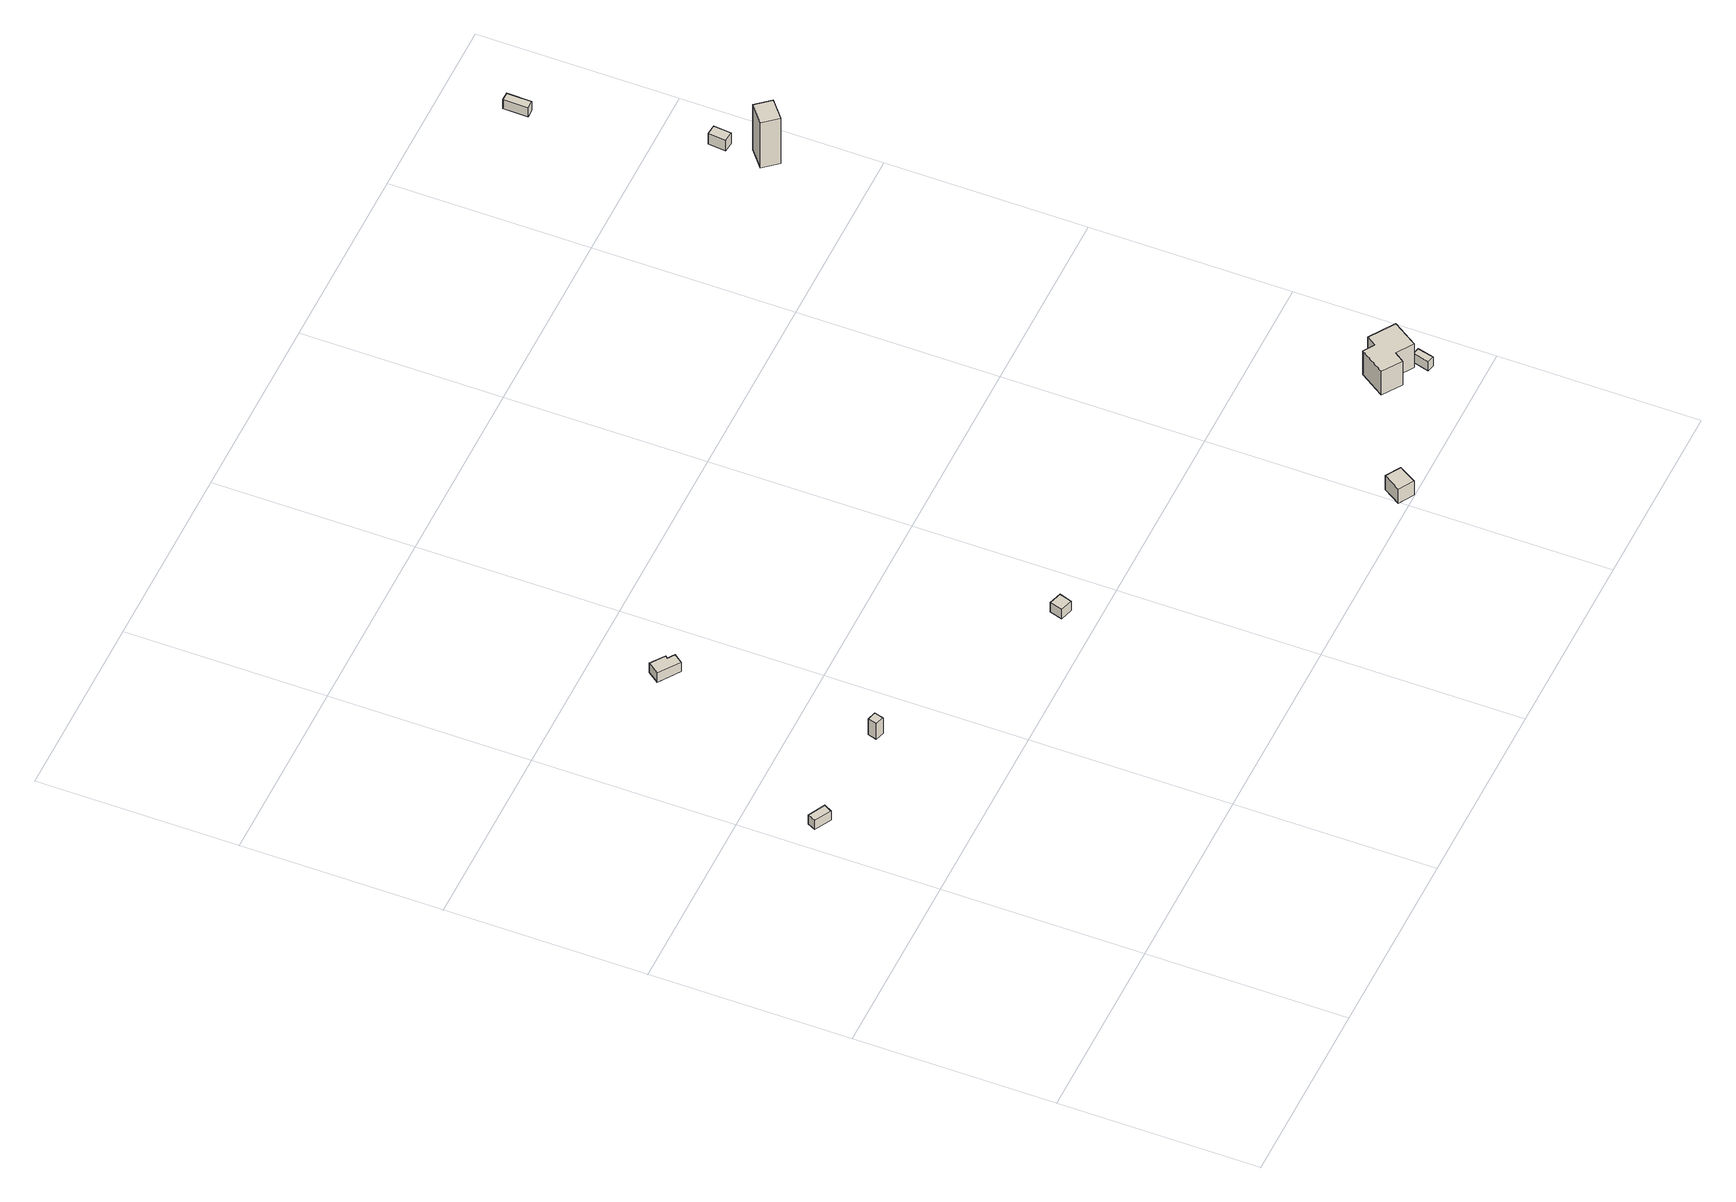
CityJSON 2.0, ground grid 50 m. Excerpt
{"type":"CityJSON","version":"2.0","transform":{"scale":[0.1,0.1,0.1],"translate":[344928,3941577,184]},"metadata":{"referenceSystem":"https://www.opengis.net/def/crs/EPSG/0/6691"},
"CityObjects":{
"building1":{"type":"Building","attributes":{"BuildingIDAttribute.prefecture":"14","BuildingIDAttribute.city":"14151","BuildingDetailAttribute.surveyYear":2015,"BuildingLandSlideRiskAttribute.description":"1","BuildingLandSlideRiskAttribute.areaType":"1"},"geometry":[{"type":"Solid","lod":"1","boundaries":[[[[0,1,2,3]],[[2,4,5,3]],[[1,6,4,2]],[[0,7,6,1]],[[3,5,7,0]],[[4,6,7,5]]]]}]},
"building2":{"type":"Building","attributes":{"measuredHeight":5.3,"BuildingIDAttribute.prefecture":"14","BuildingIDAttribute.city":"14151","BuildingDetailAttribute.surveyYear":2015,"BuildingLandSlideRiskAttribute.description":"1","BuildingLandSlideRiskAttribute.areaType":"1"},"geometry":[{"type":"Solid","lod":"1","boundaries":[[[[8,9,10,11]],[[10,12,13,11]],[[9,14,12,10]],[[8,15,14,9]],[[11,13,15,8]],[[12,14,15,13]]]]}]},
"building3":{"type":"Building","attributes":{"BuildingIDAttribute.prefecture":"14","BuildingIDAttribute.city":"14151","BuildingDetailAttribute.surveyYear":2015,"BuildingLandSlideRiskAttribute.description":"1","BuildingLandSlideRiskAttribute.areaType":"2"},"geometry":[{"type":"Solid","lod":"1","boundaries":[[[[16,17,18,19,20,21]],[[20,22,23,21]],[[19,24,22,20]],[[18,25,24,19]],[[17,26,25,18]],[[16,27,26,17]],[[21,23,27,16]],[[22,24,25,26,27,23]]]]}]},
"building4":{"type":"Building","attributes":{"measuredHeight":4.5,"BuildingIDAttribute.prefecture":"14","BuildingIDAttribute.city":"14151","BuildingDetailAttribute.surveyYear":2015,"BuildingLandSlideRiskAttribute.description":"1","BuildingLandSlideRiskAttribute.areaType":"1"},"geometry":[{"type":"Solid","lod":"1","boundaries":[[[[28,29,30,31]],[[30,32,33,31]],[[29,34,32,30]],[[28,35,34,29]],[[31,33,35,28]],[[32,34,35,33]]]]}]},
"building5":{"type":"Building","attributes":{"measuredHeight":4.9,"BuildingIDAttribute.prefecture":"14","BuildingIDAttribute.city":"14151","BuildingDetailAttribute.surveyYear":2015,"BuildingLandSlideRiskAttribute.description":"1","BuildingLandSlideRiskAttribute.areaType":"1"},"geometry":[{"type":"Solid","lod":"1","boundaries":[[[[36,37,38,39]],[[38,40,41,39]],[[37,42,40,38]],[[36,43,42,37]],[[39,41,43,36]],[[40,42,43,41]]]]}]},
"building6":{"type":"Building","attributes":{"usage":"411","measuredHeight":16.6,"storeysAboveGround":2,"BuildingIDAttribute.prefecture":"14","BuildingIDAttribute.city":"14151","BuildingDetailAttribute.totalFloorArea":150.27,"BuildingDetailAttribute.buildingFootprintArea":75.14,"BuildingDetailAttribute.buildingStructureType":"601","BuildingDetailAttribute.buildingStructureOrgType":"1","BuildingDetailAttribute.orgUsage":"10","BuildingDetailAttribute.surveyYear":2015,"BuildingLandSlideRiskAttribute.description":"1","BuildingLandSlideRiskAttribute.areaType":"1"},"geometry":[{"type":"Solid","lod":"1","boundaries":[[[[44,45,46,47,48,49,50,51]],[[50,52,53,51]],[[49,54,52,50]],[[48,55,54,49]],[[47,56,55,48]],[[46,57,56,47]],[[45,58,57,46]],[[44,59,58,45]],[[51,53,59,44]],[[52,54,55,56,57,58,59,53]]]]}]},
"building7":{"type":"Building","attributes":{"BuildingIDAttribute.prefecture":"14","BuildingIDAttribute.city":"14151","BuildingDetailAttribute.surveyYear":2015,"BuildingLandSlideRiskAttribute.description":"1","BuildingLandSlideRiskAttribute.areaType":"1"},"geometry":[{"type":"Solid","lod":"1","boundaries":[[[[60,61,62,63]],[[62,64,65,63]],[[61,66,64,62]],[[60,67,66,61]],[[63,65,67,60]],[[64,66,67,65]]]]}]},
"building8":{"type":"Building","attributes":{"measuredHeight":14.8,"BuildingIDAttribute.prefecture":"14","BuildingIDAttribute.city":"14151","BuildingDetailAttribute.surveyYear":2015},"geometry":[{"type":"Solid","lod":"1","boundaries":[[[[68,69,70,71]],[[70,72,73,71]],[[69,74,72,70]],[[68,75,74,69]],[[71,73,75,68]],[[72,74,75,73]]]]}]},
"building9":{"type":"Building","attributes":{"usage":"422","measuredHeight":8.3,"storeysAboveGround":1,"BuildingIDAttribute.prefecture":"14","BuildingIDAttribute.city":"14151","BuildingDetailAttribute.totalFloorArea":11.81,"BuildingDetailAttribute.buildingFootprintArea":11.81,"BuildingDetailAttribute.buildingStructureType":"610","BuildingDetailAttribute.buildingStructureOrgType":"2","BuildingDetailAttribute.orgUsage":"131","BuildingDetailAttribute.surveyYear":2015},"geometry":[{"type":"Solid","lod":"1","boundaries":[[[[76,77,78,79]],[[78,80,81,79]],[[77,82,80,78]],[[76,83,82,77]],[[79,81,83,76]],[[80,82,83,81]]]]}]},
"building10":{"type":"Building","attributes":{"BuildingIDAttribute.prefecture":"14","BuildingIDAttribute.city":"14151","BuildingDetailAttribute.surveyYear":2015},"geometry":[{"type":"Solid","lod":"1","boundaries":[[[[84,85,86,87]],[[86,88,89,87]],[[85,90,88,86]],[[84,91,90,85]],[[87,89,91,84]],[[88,90,91,89]]]]}]}
},
"vertices":[
[57,807,71],[46,787,71],[5,809,71],[15,829,71],[5,809,101],[15,829,101],[46,787,101],[57,807,101],
[341,807,74],[334,784,74],[312,791,74],[318,813,74],[312,791,126],[318,813,126],[334,784,126],[341,807,126],
[246,1278,177],[241,1272,177],[258,1260,177],[242,1238,177],[190,1274,177],[211,1303,177],[190,1274,207],[211,1303,207],[242,1238,207],[258,1260,207],[241,1272,207],[246,1278,207],
[829,588,71],[861,578,71],[851,546,71],[819,556,71],[851,546,102],[819,556,102],[861,578,102],[829,588,102],
[1535,2,9],[1498,25,9],[1525,69,9],[1562,46,9],[1525,69,55],[1562,46,55],[1498,25,55],[1535,2,55],
[1930,217,16],[1889,154,16],[1847,182,16],[1830,157,16],[1782,189,16],[1824,252,16],[1851,235,16],[1867,259,16],[1851,235,94],[1867,259,94],[1824,252,94],[1782,189,94],[1830,157,94],[1847,182,94],[1889,154,94],[1930,217,94],
[1912,118,14],[1894,122,14],[1905,163,14],[1922,159,14],[1905,163,44],[1922,159,44],[1894,122,44],[1912,118,44],
[1739,1658,259],[1694,1620,259],[1663,1657,259],[1708,1695,259],[1663,1657,407],[1708,1695,407],[1694,1620,407],[1739,1658,407],
[1707,1747,258],[1681,1749,258],[1685,1794,258],[1711,1792,258],[1685,1794,293],[1711,1792,293],[1681,1749,293],[1707,1747,293],
[1599,2259,262],[1620,2259,262],[1619,2197,262],[1598,2197,262],[1619,2197,292],[1598,2197,292],[1620,2259,292],[1599,2259,292]
]}
